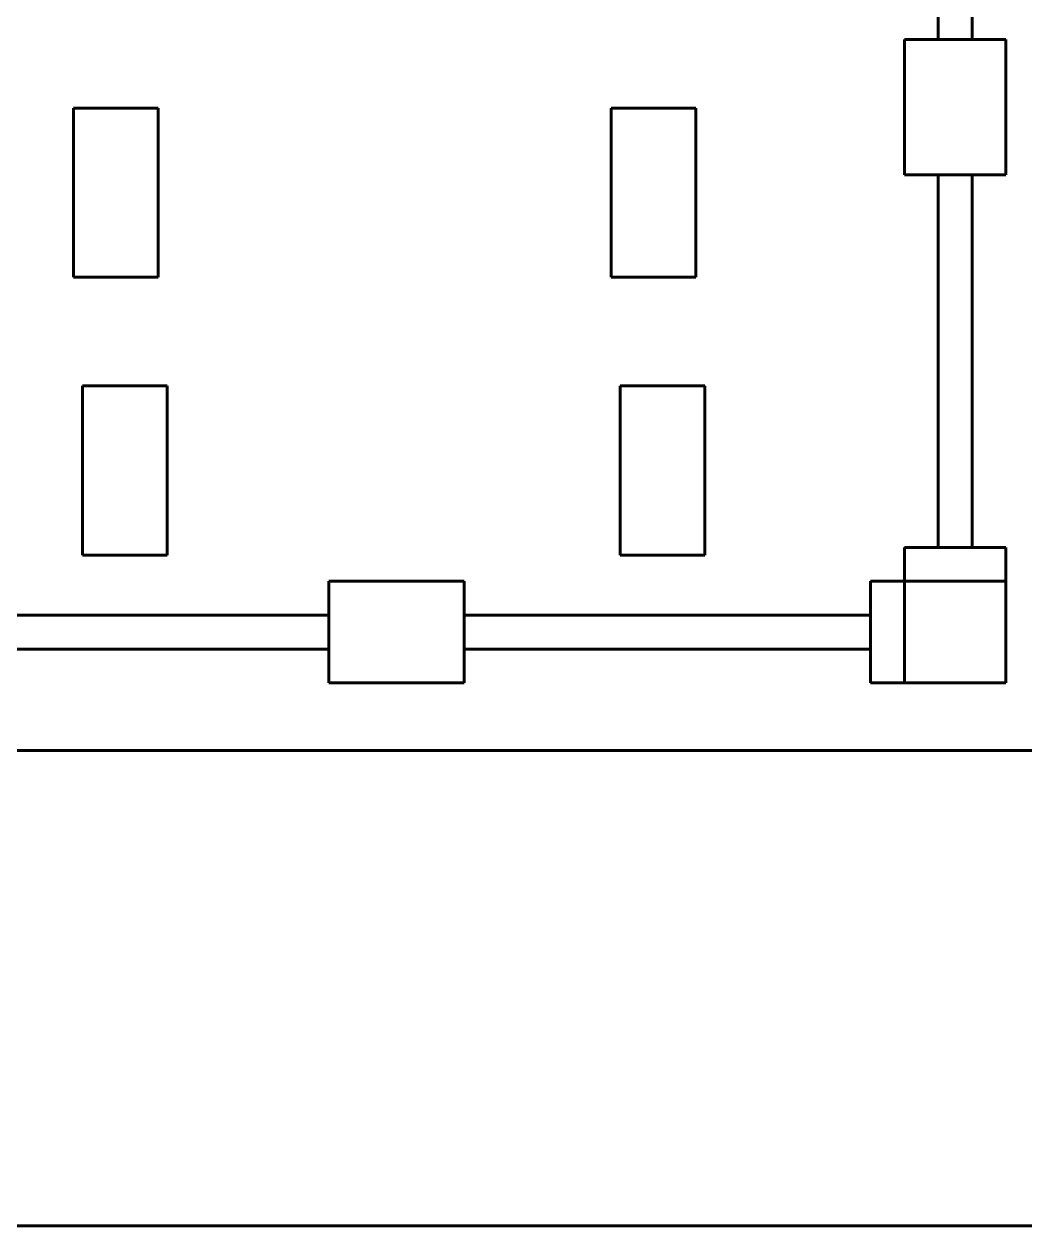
# Model space of a CAD drawing. Extents: x 0 to 297, y 0 to 292.
# Drawn here: x 238.14 to 252.92, y 60 to 77.75 of the extents above; entities that cross this region are included whole.
import ezdxf

# ---------------------------------------------------------------- set-up
doc = ezdxf.new("R2010")
doc.units = 0
doc.header["$MEASUREMENT"] = 0
doc.linetypes.add('K5LT_BASIC', pattern=[0])
doc.layers.add('Системный слой', color=7, linetype='Continuous')

# ---------------------------------------------------------------- blocks, each defined once
blk = doc.blocks.new('*U')
at = {"layer": 'Системный слой', "linetype": 'K5LT_BASIC', "lineweight": 60}
for p, q in [((240.123, 76.508), (238.873, 76.508)), ((238.873, 76.508), (238.873, 74.008)), ((240.123, 74.008), (240.123, 76.508)), ((248.061, 76.508), (246.811, 76.508)), ((246.811, 76.508), (246.811, 74.008)), ((248.061, 74.008), (248.061, 76.508)), ((238.873, 74.008), (240.123, 74.008)), ((246.811, 74.008), (248.061, 74.008)), ((240.256, 72.407), (239.006, 72.407)), ((239.006, 72.407), (239.006, 69.907)), ((240.256, 69.907), (240.256, 72.407)), ((248.193, 72.407), (246.943, 72.407)), ((246.943, 72.407), (246.943, 69.907)), ((248.193, 69.907), (248.193, 72.407)), ((239.006, 69.907), (240.256, 69.907)), ((246.943, 69.907), (248.193, 69.907))]:
    blk.add_line(p, q, dxfattribs=at)
blk = doc.blocks.new('*S')
at = {"linetype": 'K5LT_BASIC', "lineweight": 60}
blk.add_line((107, 60), (292, 60), dxfattribs=at)

msp = doc.modelspace()

# ---------------------------------------------------------------- linework, layer by layer
at = {"layer": 'Системный слой', "linetype": 'K5LT_BASIC', "lineweight": 60}
for p, q in [((251.642, 77.519), (251.642, 83.019)), ((252.142, 83.019), (252.142, 77.519)), ((251.142, 77.519), (252.642, 77.519)), ((251.142, 77.519), (251.142, 75.519)), ((251.142, 75.519), (251.142, 77.519)), ((251.142, 77.519), (252.642, 77.519)), ((252.642, 77.519), (251.642, 77.519)), ((252.642, 77.519), (252.642, 75.519)), ((252.642, 75.519), (252.642, 77.519)), ((252.642, 76.769), (252.642, 76.019)), ((252.642, 75.519), (251.142, 75.519)), ((251.142, 75.519), (252.642, 75.519)), ((251.642, 70.019), (251.642, 75.519)), ((252.142, 75.519), (252.142, 70.019)), ((251.142, 70.019), (252.642, 70.019)), ((251.142, 70.019), (251.142, 68.019)), ((252.642, 70.019), (251.642, 70.019)), ((252.642, 70.019), (252.642, 68.019)), ((244.642, 69.519), (242.642, 69.519)), ((242.642, 68.019), (242.642, 69.519)), ((242.642, 69.519), (242.642, 68.019)), ((242.642, 69.519), (244.642, 69.519)), ((244.642, 69.519), (244.642, 68.019)), ((244.642, 69.519), (244.642, 68.019)), ((250.642, 69.519), (250.642, 68.019)), ((250.642, 69.519), (252.642, 69.519)), ((252.642, 69.519), (252.642, 68.019)), ((236.642, 69.019), (242.642, 69.019)), ((244.642, 69.019), (250.642, 69.019)), ((242.642, 68.519), (236.642, 68.519)), ((250.642, 68.519), (244.642, 68.519)), ((244.642, 68.019), (242.642, 68.019)), ((242.642, 68.019), (244.642, 68.019)), ((243.892, 68.019), (243.142, 68.019)), ((250.642, 68.019), (252.642, 68.019)), ((252.642, 68.019), (251.142, 68.019)), ((251.892, 68.019), (251.142, 68.019)), ((178.642, 67.019), (252.642, 67.019)), ((178.642, 67.019), (253.642, 67.019))]:
    msp.add_line(p, q, dxfattribs=at)

# ---------------------------------------------------------------- block references
msp.add_blockref('*S', (0, 0))
at = {"layer": 'Системный слой'}
msp.add_blockref('*U', (0, 0), dxfattribs=at)
msp.add_blockref('*U', (0, 0), dxfattribs=at)
msp.add_blockref('*U', (0, 0), dxfattribs=at)
msp.add_blockref('*U', (0, 0), dxfattribs=at)
msp.add_blockref('*U', (0, 0), dxfattribs=at)
msp.add_blockref('*U', (0, 0), dxfattribs=at)
msp.add_blockref('*U', (0, 0), dxfattribs=at)
msp.add_blockref('*U', (0, 0), dxfattribs=at)
msp.add_blockref('*U', (0, 0), dxfattribs=at)
msp.add_blockref('*U', (0, 0), dxfattribs=at)
msp.add_blockref('*U', (0, 0), dxfattribs=at)
msp.add_blockref('*U', (0, 0), dxfattribs=at)
msp.add_blockref('*U', (0, 0), dxfattribs=at)
msp.add_blockref('*U', (0, 0), dxfattribs=at)
msp.add_blockref('*U', (0, 0), dxfattribs=at)
msp.add_blockref('*U', (0, 0), dxfattribs=at)
msp.add_blockref('*U', (0, 0), dxfattribs=at)
msp.add_blockref('*U', (0, 0), dxfattribs=at)
msp.add_blockref('*U', (0, 0), dxfattribs=at)
msp.add_blockref('*U', (0, 0), dxfattribs=at)
msp.add_blockref('*U', (0, 0), dxfattribs=at)
msp.add_blockref('*U', (0, 0), dxfattribs=at)
msp.add_blockref('*U', (0, 0), dxfattribs=at)
msp.add_blockref('*U', (0, 0), dxfattribs=at)
msp.add_blockref('*U', (0, 0), dxfattribs=at)
msp.add_blockref('*U', (0, 0), dxfattribs=at)
msp.add_blockref('*U', (0, 0), dxfattribs=at)
msp.add_blockref('*U', (0, 0), dxfattribs=at)
msp.add_blockref('*U', (0, 0), dxfattribs=at)
msp.add_blockref('*U', (0, 0), dxfattribs=at)
msp.add_blockref('*U', (0, 0), dxfattribs=at)
msp.add_blockref('*U', (0, 0), dxfattribs=at)
msp.add_blockref('*U', (0, 0), dxfattribs=at)
msp.add_blockref('*U', (0, 0), dxfattribs=at)
msp.add_blockref('*U', (0, 0), dxfattribs=at)
msp.add_blockref('*U', (0, 0), dxfattribs=at)
msp.add_blockref('*U', (0, 0), dxfattribs=at)
msp.add_blockref('*U', (0, 0), dxfattribs=at)
msp.add_blockref('*U', (0, 0), dxfattribs=at)
msp.add_blockref('*U', (0, 0), dxfattribs=at)
msp.add_blockref('*U', (0, 0), dxfattribs=at)
msp.add_blockref('*U', (0, 0), dxfattribs=at)
msp.add_blockref('*U', (0, 0), dxfattribs=at)
msp.add_blockref('*U', (0, 0), dxfattribs=at)
msp.add_blockref('*U', (0, 0), dxfattribs=at)
msp.add_blockref('*U', (0, 0), dxfattribs=at)
msp.add_blockref('*U', (0, 0), dxfattribs=at)
msp.add_blockref('*U', (0, 0), dxfattribs=at)
msp.add_blockref('*U', (0, 0), dxfattribs=at)
msp.add_blockref('*U', (0, 0), dxfattribs=at)
msp.add_blockref('*U', (0, 0), dxfattribs=at)
msp.add_blockref('*U', (0, 0), dxfattribs=at)
msp.add_blockref('*U', (0, 0), dxfattribs=at)
msp.add_blockref('*U', (0, 0), dxfattribs=at)
msp.add_blockref('*U', (0, 0), dxfattribs=at)
msp.add_blockref('*U', (0, 0), dxfattribs=at)
msp.add_blockref('*U', (0, 0), dxfattribs=at)
msp.add_blockref('*U', (0, 0), dxfattribs=at)
msp.add_blockref('*U', (0, 0), dxfattribs=at)
msp.add_blockref('*U', (0, 0), dxfattribs=at)
msp.add_blockref('*U', (0, 0), dxfattribs=at)
msp.add_blockref('*U', (0, 0), dxfattribs=at)
msp.add_blockref('*U', (0, 0), dxfattribs=at)
msp.add_blockref('*U', (0, 0), dxfattribs=at)
msp.add_blockref('*U', (0, 0), dxfattribs=at)
msp.add_blockref('*U', (0, 0), dxfattribs=at)
msp.add_blockref('*U', (0, 0), dxfattribs=at)
msp.add_blockref('*U', (0, 0), dxfattribs=at)
msp.add_blockref('*U', (0, 0), dxfattribs=at)
msp.add_blockref('*U', (0, 0), dxfattribs=at)
msp.add_blockref('*U', (0, 0), dxfattribs=at)
msp.add_blockref('*U', (0, 0), dxfattribs=at)
msp.add_blockref('*U', (0, 0), dxfattribs=at)
msp.add_blockref('*U', (0, 0), dxfattribs=at)
msp.add_blockref('*U', (0, 0), dxfattribs=at)
msp.add_blockref('*U', (0, 0), dxfattribs=at)
msp.add_blockref('*U', (0, 0), dxfattribs=at)
msp.add_blockref('*U', (0, 0), dxfattribs=at)
msp.add_blockref('*U', (0, 0), dxfattribs=at)
msp.add_blockref('*U', (0, 0), dxfattribs=at)
msp.add_blockref('*U', (0, 0), dxfattribs=at)
msp.add_blockref('*U', (0, 0), dxfattribs=at)
msp.add_blockref('*U', (0, 0), dxfattribs=at)
msp.add_blockref('*U', (0, 0), dxfattribs=at)
msp.add_blockref('*U', (0, 0), dxfattribs=at)
msp.add_blockref('*U', (0, 0), dxfattribs=at)
msp.add_blockref('*U', (0, 0), dxfattribs=at)
msp.add_blockref('*U', (0, 0), dxfattribs=at)
msp.add_blockref('*U', (0, 0), dxfattribs=at)
msp.add_blockref('*U', (0, 0), dxfattribs=at)
msp.add_blockref('*U', (0, 0), dxfattribs=at)
msp.add_blockref('*U', (0, 0), dxfattribs=at)
msp.add_blockref('*U', (0, 0), dxfattribs=at)
msp.add_blockref('*U', (0, 0), dxfattribs=at)
msp.add_blockref('*U', (0, 0), dxfattribs=at)
msp.add_blockref('*U', (0, 0), dxfattribs=at)
msp.add_blockref('*U', (0, 0), dxfattribs=at)
msp.add_blockref('*U', (0, 0), dxfattribs=at)
msp.add_blockref('*U', (0, 0), dxfattribs=at)
msp.add_blockref('*U', (0, 0), dxfattribs=at)
msp.add_blockref('*U', (0, 0), dxfattribs=at)
msp.add_blockref('*U', (0, 0), dxfattribs=at)
msp.add_blockref('*U', (0, 0), dxfattribs=at)
msp.add_blockref('*U', (0, 0), dxfattribs=at)
msp.add_blockref('*U', (0, 0), dxfattribs=at)
msp.add_blockref('*U', (0, 0), dxfattribs=at)
msp.add_blockref('*U', (0, 0), dxfattribs=at)
msp.add_blockref('*U', (0, 0), dxfattribs=at)
msp.add_blockref('*U', (0, 0), dxfattribs=at)
msp.add_blockref('*U', (0, 0), dxfattribs=at)
msp.add_blockref('*U', (0, 0), dxfattribs=at)
msp.add_blockref('*U', (0, 0), dxfattribs=at)
msp.add_blockref('*U', (0, 0), dxfattribs=at)
msp.add_blockref('*U', (0, 0), dxfattribs=at)
msp.add_blockref('*U', (0, 0), dxfattribs=at)
msp.add_blockref('*U', (0, 0), dxfattribs=at)
msp.add_blockref('*U', (0, 0), dxfattribs=at)
msp.add_blockref('*U', (0, 0), dxfattribs=at)
msp.add_blockref('*U', (0, 0), dxfattribs=at)
msp.add_blockref('*U', (0, 0), dxfattribs=at)
msp.add_blockref('*U', (0, 0), dxfattribs=at)
msp.add_blockref('*U', (0, 0), dxfattribs=at)
msp.add_blockref('*U', (0, 0), dxfattribs=at)
msp.add_blockref('*U', (0, 0), dxfattribs=at)
msp.add_blockref('*U', (0, 0), dxfattribs=at)
msp.add_blockref('*U', (0, 0), dxfattribs=at)
msp.add_blockref('*U', (0, 0), dxfattribs=at)
msp.add_blockref('*U', (0, 0), dxfattribs=at)
msp.add_blockref('*U', (0, 0), dxfattribs=at)
msp.add_blockref('*U', (0, 0), dxfattribs=at)
msp.add_blockref('*U', (0, 0), dxfattribs=at)
msp.add_blockref('*U', (0, 0), dxfattribs=at)
msp.add_blockref('*U', (0, 0), dxfattribs=at)
msp.add_blockref('*U', (0, 0), dxfattribs=at)
msp.add_blockref('*U', (0, 0), dxfattribs=at)
msp.add_blockref('*U', (0, 0), dxfattribs=at)
msp.add_blockref('*U', (0, 0), dxfattribs=at)
msp.add_blockref('*U', (0, 0), dxfattribs=at)
msp.add_blockref('*U', (0, 0), dxfattribs=at)
msp.add_blockref('*U', (0, 0), dxfattribs=at)
msp.add_blockref('*U', (0, 0), dxfattribs=at)
msp.add_blockref('*U', (0, 0), dxfattribs=at)
msp.add_blockref('*U', (0, 0), dxfattribs=at)
msp.add_blockref('*U', (0, 0), dxfattribs=at)
msp.add_blockref('*U', (0, 0), dxfattribs=at)
msp.add_blockref('*U', (0, 0), dxfattribs=at)
msp.add_blockref('*U', (0, 0), dxfattribs=at)
msp.add_blockref('*U', (0, 0), dxfattribs=at)
msp.add_blockref('*U', (0, 0), dxfattribs=at)
msp.add_blockref('*U', (0, 0), dxfattribs=at)
msp.add_blockref('*U', (0, 0), dxfattribs=at)
msp.add_blockref('*U', (0, 0), dxfattribs=at)
msp.add_blockref('*U', (0, 0), dxfattribs=at)
msp.add_blockref('*U', (0, 0), dxfattribs=at)
msp.add_blockref('*U', (0, 0), dxfattribs=at)
msp.add_blockref('*U', (0, 0), dxfattribs=at)
msp.add_blockref('*U', (0, 0), dxfattribs=at)
msp.add_blockref('*U', (0, 0), dxfattribs=at)
msp.add_blockref('*U', (0, 0), dxfattribs=at)
msp.add_blockref('*U', (0, 0), dxfattribs=at)
msp.add_blockref('*U', (0, 0), dxfattribs=at)
msp.add_blockref('*U', (0, 0), dxfattribs=at)
msp.add_blockref('*U', (0, 0), dxfattribs=at)
msp.add_blockref('*U', (0, 0), dxfattribs=at)
msp.add_blockref('*U', (0, 0), dxfattribs=at)
msp.add_blockref('*U', (0, 0), dxfattribs=at)
msp.add_blockref('*U', (0, 0), dxfattribs=at)
msp.add_blockref('*U', (0, 0), dxfattribs=at)
msp.add_blockref('*U', (0, 0), dxfattribs=at)
msp.add_blockref('*U', (0, 0), dxfattribs=at)
msp.add_blockref('*U', (0, 0), dxfattribs=at)
msp.add_blockref('*U', (0, 0), dxfattribs=at)
msp.add_blockref('*U', (0, 0), dxfattribs=at)
msp.add_blockref('*U', (0, 0), dxfattribs=at)
msp.add_blockref('*U', (0, 0), dxfattribs=at)
msp.add_blockref('*U', (0, 0), dxfattribs=at)
msp.add_blockref('*U', (0, 0), dxfattribs=at)
msp.add_blockref('*U', (0, 0), dxfattribs=at)
msp.add_blockref('*U', (0, 0), dxfattribs=at)
msp.add_blockref('*U', (0, 0), dxfattribs=at)
msp.add_blockref('*U', (0, 0), dxfattribs=at)
msp.add_blockref('*U', (0, 0), dxfattribs=at)
msp.add_blockref('*U', (0, 0), dxfattribs=at)
msp.add_blockref('*U', (0, 0), dxfattribs=at)
msp.add_blockref('*U', (0, 0), dxfattribs=at)
msp.add_blockref('*U', (0, 0), dxfattribs=at)
msp.add_blockref('*U', (0, 0), dxfattribs=at)
msp.add_blockref('*U', (0, 0), dxfattribs=at)
msp.add_blockref('*U', (0, 0), dxfattribs=at)
msp.add_blockref('*U', (0, 0), dxfattribs=at)
msp.add_blockref('*U', (0, 0), dxfattribs=at)
msp.add_blockref('*U', (0, 0), dxfattribs=at)
msp.add_blockref('*U', (0, 0), dxfattribs=at)
msp.add_blockref('*U', (0, 0), dxfattribs=at)
msp.add_blockref('*U', (0, 0), dxfattribs=at)
msp.add_blockref('*U', (0, 0), dxfattribs=at)
msp.add_blockref('*U', (0, 0), dxfattribs=at)
msp.add_blockref('*U', (0, 0), dxfattribs=at)
msp.add_blockref('*U', (0, 0), dxfattribs=at)
msp.add_blockref('*U', (0, 0), dxfattribs=at)
msp.add_blockref('*U', (0, 0), dxfattribs=at)
msp.add_blockref('*U', (0, 0), dxfattribs=at)
msp.add_blockref('*U', (0, 0), dxfattribs=at)
msp.add_blockref('*U', (0, 0), dxfattribs=at)
msp.add_blockref('*U', (0, 0), dxfattribs=at)
msp.add_blockref('*U', (0, 0), dxfattribs=at)
msp.add_blockref('*U', (0, 0), dxfattribs=at)
msp.add_blockref('*U', (0, 0), dxfattribs=at)
msp.add_blockref('*U', (0, 0), dxfattribs=at)
msp.add_blockref('*U', (0, 0), dxfattribs=at)
msp.add_blockref('*U', (0, 0), dxfattribs=at)
msp.add_blockref('*U', (0, 0), dxfattribs=at)
msp.add_blockref('*U', (0, 0), dxfattribs=at)
msp.add_blockref('*U', (0, 0), dxfattribs=at)
msp.add_blockref('*U', (0, 0), dxfattribs=at)
msp.add_blockref('*U', (0, 0), dxfattribs=at)
msp.add_blockref('*U', (0, 0), dxfattribs=at)
msp.add_blockref('*U', (0, 0), dxfattribs=at)
msp.add_blockref('*U', (0, 0), dxfattribs=at)
msp.add_blockref('*U', (0, 0), dxfattribs=at)
msp.add_blockref('*U', (0, 0), dxfattribs=at)
msp.add_blockref('*U', (0, 0), dxfattribs=at)
msp.add_blockref('*U', (0, 0), dxfattribs=at)
msp.add_blockref('*U', (0, 0), dxfattribs=at)
msp.add_blockref('*U', (0, 0), dxfattribs=at)
msp.add_blockref('*U', (0, 0), dxfattribs=at)
msp.add_blockref('*U', (0, 0), dxfattribs=at)
msp.add_blockref('*U', (0, 0), dxfattribs=at)
msp.add_blockref('*U', (0, 0), dxfattribs=at)
msp.add_blockref('*U', (0, 0), dxfattribs=at)
msp.add_blockref('*U', (0, 0), dxfattribs=at)
msp.add_blockref('*U', (0, 0), dxfattribs=at)
msp.add_blockref('*U', (0, 0), dxfattribs=at)
msp.add_blockref('*U', (0, 0), dxfattribs=at)
msp.add_blockref('*U', (0, 0), dxfattribs=at)
msp.add_blockref('*U', (0, 0), dxfattribs=at)
msp.add_blockref('*U', (0, 0), dxfattribs=at)
msp.add_blockref('*U', (0, 0), dxfattribs=at)
msp.add_blockref('*U', (0, 0), dxfattribs=at)
msp.add_blockref('*U', (0, 0), dxfattribs=at)
msp.add_blockref('*U', (0, 0), dxfattribs=at)
msp.add_blockref('*U', (0, 0), dxfattribs=at)
msp.add_blockref('*U', (0, 0), dxfattribs=at)
msp.add_blockref('*U', (0, 0), dxfattribs=at)
msp.add_blockref('*U', (0, 0), dxfattribs=at)
msp.add_blockref('*U', (0, 0), dxfattribs=at)
msp.add_blockref('*U', (0, 0), dxfattribs=at)
msp.add_blockref('*U', (0, 0), dxfattribs=at)
msp.add_blockref('*U', (0, 0), dxfattribs=at)
msp.add_blockref('*U', (0, 0), dxfattribs=at)
msp.add_blockref('*U', (0, 0), dxfattribs=at)
msp.add_blockref('*U', (0, 0), dxfattribs=at)
msp.add_blockref('*U', (0, 0), dxfattribs=at)
msp.add_blockref('*U', (0, 0), dxfattribs=at)
msp.add_blockref('*U', (0, 0), dxfattribs=at)
msp.add_blockref('*U', (0, 0), dxfattribs=at)
msp.add_blockref('*U', (0, 0), dxfattribs=at)
msp.add_blockref('*U', (0, 0), dxfattribs=at)
msp.add_blockref('*U', (0, 0), dxfattribs=at)
msp.add_blockref('*U', (0, 0), dxfattribs=at)
msp.add_blockref('*U', (0, 0), dxfattribs=at)
msp.add_blockref('*U', (0, 0), dxfattribs=at)
msp.add_blockref('*U', (0, 0), dxfattribs=at)
msp.add_blockref('*U', (0, 0), dxfattribs=at)
msp.add_blockref('*U', (0, 0), dxfattribs=at)
msp.add_blockref('*U', (0, 0), dxfattribs=at)
msp.add_blockref('*U', (0, 0), dxfattribs=at)
msp.add_blockref('*U', (0, 0), dxfattribs=at)
msp.add_blockref('*U', (0, 0), dxfattribs=at)
msp.add_blockref('*U', (0, 0), dxfattribs=at)
msp.add_blockref('*U', (0, 0), dxfattribs=at)
msp.add_blockref('*U', (0, 0), dxfattribs=at)
msp.add_blockref('*U', (0, 0), dxfattribs=at)
msp.add_blockref('*U', (0, 0), dxfattribs=at)
msp.add_blockref('*U', (0, 0), dxfattribs=at)
msp.add_blockref('*U', (0, 0), dxfattribs=at)
msp.add_blockref('*U', (0, 0), dxfattribs=at)
msp.add_blockref('*U', (0, 0), dxfattribs=at)
msp.add_blockref('*U', (0, 0), dxfattribs=at)
msp.add_blockref('*U', (0, 0), dxfattribs=at)
msp.add_blockref('*U', (0, 0), dxfattribs=at)
msp.add_blockref('*U', (0, 0), dxfattribs=at)
msp.add_blockref('*U', (0, 0), dxfattribs=at)
msp.add_blockref('*U', (0, 0), dxfattribs=at)
msp.add_blockref('*U', (0, 0), dxfattribs=at)
msp.add_blockref('*U', (0, 0), dxfattribs=at)
msp.add_blockref('*U', (0, 0), dxfattribs=at)
msp.add_blockref('*U', (0, 0), dxfattribs=at)
msp.add_blockref('*U', (0, 0), dxfattribs=at)
msp.add_blockref('*U', (0, 0), dxfattribs=at)
msp.add_blockref('*U', (0, 0), dxfattribs=at)
msp.add_blockref('*U', (0, 0), dxfattribs=at)
msp.add_blockref('*U', (0, 0), dxfattribs=at)
msp.add_blockref('*U', (0, 0), dxfattribs=at)
msp.add_blockref('*U', (0, 0), dxfattribs=at)
msp.add_blockref('*U', (0, 0), dxfattribs=at)
msp.add_blockref('*U', (0, 0), dxfattribs=at)
msp.add_blockref('*U', (0, 0), dxfattribs=at)
msp.add_blockref('*U', (0, 0), dxfattribs=at)
msp.add_blockref('*U', (0, 0), dxfattribs=at)
msp.add_blockref('*U', (0, 0), dxfattribs=at)
msp.add_blockref('*U', (0, 0), dxfattribs=at)
msp.add_blockref('*U', (0, 0), dxfattribs=at)
msp.add_blockref('*U', (0, 0), dxfattribs=at)
msp.add_blockref('*U', (0, 0), dxfattribs=at)
msp.add_blockref('*U', (0, 0), dxfattribs=at)
msp.add_blockref('*U', (0, 0), dxfattribs=at)
msp.add_blockref('*U', (0, 0), dxfattribs=at)
msp.add_blockref('*U', (0, 0), dxfattribs=at)
msp.add_blockref('*U', (0, 0), dxfattribs=at)
msp.add_blockref('*U', (0, 0), dxfattribs=at)
msp.add_blockref('*U', (0, 0), dxfattribs=at)
msp.add_blockref('*U', (0, 0), dxfattribs=at)
msp.add_blockref('*U', (0, 0), dxfattribs=at)
msp.add_blockref('*U', (0, 0), dxfattribs=at)
msp.add_blockref('*U', (0, 0), dxfattribs=at)
msp.add_blockref('*U', (0, 0), dxfattribs=at)
msp.add_blockref('*U', (0, 0), dxfattribs=at)
msp.add_blockref('*U', (0, 0), dxfattribs=at)
msp.add_blockref('*U', (0, 0), dxfattribs=at)
msp.add_blockref('*U', (0, 0), dxfattribs=at)
msp.add_blockref('*U', (0, 0), dxfattribs=at)
msp.add_blockref('*U', (0, 0), dxfattribs=at)
msp.add_blockref('*U', (0, 0), dxfattribs=at)
msp.add_blockref('*U', (0, 0), dxfattribs=at)
msp.add_blockref('*U', (0, 0), dxfattribs=at)
msp.add_blockref('*U', (0, 0), dxfattribs=at)
msp.add_blockref('*U', (0, 0), dxfattribs=at)
msp.add_blockref('*U', (0, 0), dxfattribs=at)
msp.add_blockref('*U', (0, 0), dxfattribs=at)
msp.add_blockref('*U', (0, 0), dxfattribs=at)
msp.add_blockref('*U', (0, 0), dxfattribs=at)
msp.add_blockref('*U', (0, 0), dxfattribs=at)
msp.add_blockref('*U', (0, 0), dxfattribs=at)
msp.add_blockref('*U', (0, 0), dxfattribs=at)
msp.add_blockref('*U', (0, 0), dxfattribs=at)
msp.add_blockref('*U', (0, 0), dxfattribs=at)
msp.add_blockref('*U', (0, 0), dxfattribs=at)
msp.add_blockref('*U', (0, 0), dxfattribs=at)
msp.add_blockref('*U', (0, 0), dxfattribs=at)
msp.add_blockref('*U', (0, 0), dxfattribs=at)
msp.add_blockref('*U', (0, 0), dxfattribs=at)
msp.add_blockref('*U', (0, 0), dxfattribs=at)
msp.add_blockref('*U', (0, 0), dxfattribs=at)
msp.add_blockref('*U', (0, 0), dxfattribs=at)
msp.add_blockref('*U', (0, 0), dxfattribs=at)
msp.add_blockref('*U', (0, 0), dxfattribs=at)
msp.add_blockref('*U', (0, 0), dxfattribs=at)
msp.add_blockref('*U', (0, 0), dxfattribs=at)
msp.add_blockref('*U', (0, 0), dxfattribs=at)
msp.add_blockref('*U', (0, 0), dxfattribs=at)
msp.add_blockref('*U', (0, 0), dxfattribs=at)
msp.add_blockref('*U', (0, 0), dxfattribs=at)
msp.add_blockref('*U', (0, 0), dxfattribs=at)
msp.add_blockref('*U', (0, 0), dxfattribs=at)
msp.add_blockref('*U', (0, 0), dxfattribs=at)
msp.add_blockref('*U', (0, 0), dxfattribs=at)
msp.add_blockref('*U', (0, 0), dxfattribs=at)
msp.add_blockref('*U', (0, 0), dxfattribs=at)
msp.add_blockref('*U', (0, 0), dxfattribs=at)
msp.add_blockref('*U', (0, 0), dxfattribs=at)
msp.add_blockref('*U', (0, 0), dxfattribs=at)
msp.add_blockref('*U', (0, 0), dxfattribs=at)
msp.add_blockref('*U', (0, 0), dxfattribs=at)

doc.saveas('drawing.dxf')
